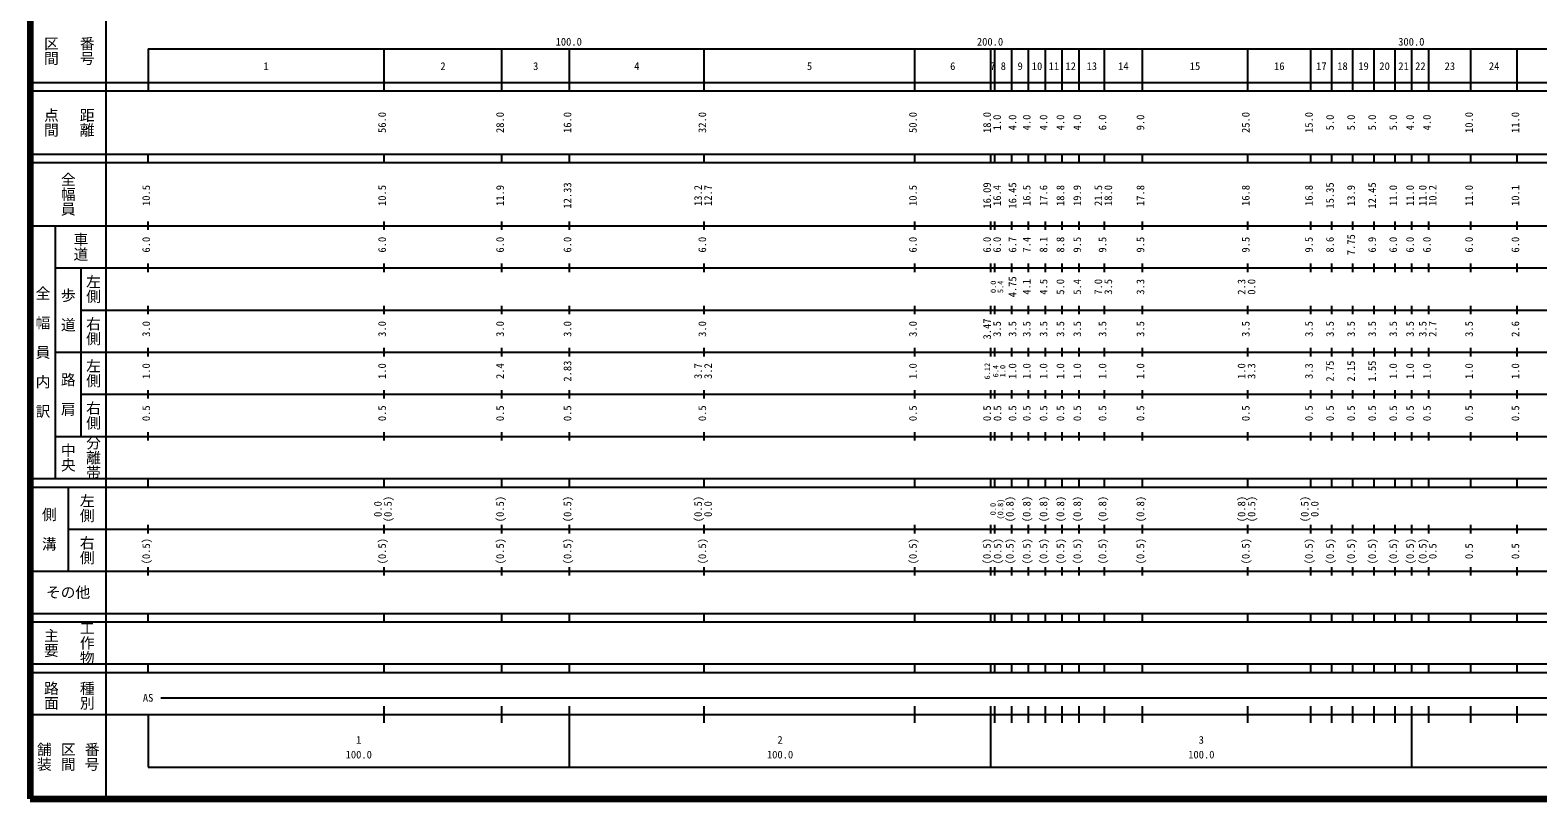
# Model space of a CAD drawing. Units: millimetres on the paper, enlarged 1000 times. Extents: x 40000 to 680000, y 20000 to 380000.
# Drawn here: x 40000 to 397878, y 20000 to 202409 of the extents above; entities that cross this region are included whole.
import ezdxf
from ezdxf.enums import TextEntityAlignment as Align

# ---------------------------------------------------------------- set-up
doc = ezdxf.new("R2010")
doc.units = ezdxf.units.MM
doc.header["$LTSCALE"] = 1000
doc.layers.add('M-TTL', color=2, linetype='Continuous', lineweight=140)
doc.layers.add('M-TTL-BAND', color=7, linetype='Continuous', lineweight=25)
doc.styles.add('@ＭＳ ゴシック', font='')
doc.styles.add('ＭＳ ゴシック', font='')
doc.styles.get('@ＭＳ ゴシック').set_extended_font_data('@MS Gothic')
doc.styles.get('ＭＳ ゴシック').set_extended_font_data('MS Gothic')

msp = doc.modelspace()

# ---------------------------------------------------------------- linework, layer by layer
at = {"layer": 'M-TTL'}
for p, q in [((40000, 380000), (40000, 20000)), ((40000, 20000), (680000, 20000))]:
    msp.add_line(p, q, dxfattribs=at)
at = {"layer": 'M-TTL-BAND'}
for p, q in [((58000, 370000), (58000, 20000)), ((68000, 198000), (579000, 198000)), ((68000, 198000), (68000, 188000)), ((124000, 188000), (124000, 198000)), ((152000, 188000), (152000, 198000)), ((168000, 188000), (168000, 198000)), ((200000, 188000), (200000, 198000)), ((250000, 188000), (250000, 198000)), ((268000, 188000), (268000, 198000)), ((269000, 188000), (269000, 198000)), ((273000, 188000), (273000, 198000)), ((277000, 188000), (277000, 198000)), ((281000, 188000), (281000, 198000)), ((285000, 188000), (285000, 198000)), ((289000, 188000), (289000, 198000)), ((295000, 188000), (295000, 198000)), ((304000, 188000), (304000, 198000)), ((329000, 188000), (329000, 198000)), ((344000, 188000), (344000, 198000)), ((349000, 188000), (349000, 198000)), ((354000, 188000), (354000, 198000)), ((359000, 188000), (359000, 198000)), ((364000, 188000), (364000, 198000)), ((368000, 188000), (368000, 198000)), ((372000, 188000), (372000, 198000)), ((382000, 188000), (382000, 198000)), ((393000, 188000), (393000, 198000)), ((40000, 190000), (579000, 190000)), ((40000, 188000), (579000, 188000)), ((40000, 173000), (579000, 173000)), ((68000, 171000), (68000, 173000)), ((124000, 171000), (124000, 173000)), ((152000, 171000), (152000, 173000)), ((168000, 171000), (168000, 173000)), ((200000, 171000), (200000, 173000)), ((250000, 171000), (250000, 173000)), ((268000, 171000), (268000, 173000)), ((269000, 171000), (269000, 173000)), ((273000, 171000), (273000, 173000)), ((277000, 171000), (277000, 173000)), ((281000, 171000), (281000, 173000)), ((285000, 171000), (285000, 173000)), ((289000, 171000), (289000, 173000)), ((295000, 171000), (295000, 173000)), ((304000, 171000), (304000, 173000)), ((329000, 171000), (329000, 173000)), ((344000, 171000), (344000, 173000)), ((349000, 171000), (349000, 173000)), ((354000, 171000), (354000, 173000)), ((359000, 171000), (359000, 173000)), ((364000, 171000), (364000, 173000)), ((368000, 171000), (368000, 173000)), ((372000, 171000), (372000, 173000)), ((382000, 171000), (382000, 173000)), ((393000, 171000), (393000, 173000)), ((40000, 171000), (579000, 171000)), ((40000, 156000), (579000, 156000)), ((46000, 96000), (46000, 156000)), ((68000, 155000), (68000, 157000)), ((124000, 155000), (124000, 157000)), ((152000, 155000), (152000, 157000)), ((168000, 155000), (168000, 157000)), ((200000, 155000), (200000, 157000)), ((250000, 155000), (250000, 157000)), ((268000, 155000), (268000, 157000)), ((269000, 155000), (269000, 157000)), ((273000, 155000), (273000, 157000)), ((277000, 155000), (277000, 157000)), ((281000, 155000), (281000, 157000)), ((285000, 155000), (285000, 157000)), ((289000, 155000), (289000, 157000)), ((295000, 155000), (295000, 157000)), ((304000, 155000), (304000, 157000)), ((329000, 155000), (329000, 157000)), ((344000, 155000), (344000, 157000)), ((349000, 155000), (349000, 157000)), ((354000, 155000), (354000, 157000)), ((359000, 155000), (359000, 157000)), ((364000, 155000), (364000, 157000)), ((368000, 155000), (368000, 157000)), ((372000, 155000), (372000, 157000)), ((382000, 155000), (382000, 157000)), ((393000, 155000), (393000, 157000)), ((68000, 145000), (68000, 147000)), ((124000, 145000), (124000, 147000)), ((152000, 145000), (152000, 147000)), ((168000, 145000), (168000, 147000)), ((200000, 145000), (200000, 147000)), ((250000, 145000), (250000, 147000)), ((268000, 145000), (268000, 147000)), ((269000, 145000), (269000, 147000)), ((273000, 145000), (273000, 147000)), ((277000, 145000), (277000, 147000)), ((281000, 145000), (281000, 147000)), ((285000, 145000), (285000, 147000)), ((289000, 145000), (289000, 147000)), ((295000, 145000), (295000, 147000)), ((304000, 145000), (304000, 147000)), ((329000, 145000), (329000, 147000)), ((344000, 145000), (344000, 147000)), ((349000, 145000), (349000, 147000)), ((354000, 145000), (354000, 147000)), ((359000, 145000), (359000, 147000)), ((364000, 145000), (364000, 147000)), ((368000, 145000), (368000, 147000)), ((372000, 145000), (372000, 147000)), ((382000, 145000), (382000, 147000)), ((393000, 145000), (393000, 147000)), ((46000, 146000), (579000, 146000)), ((52000, 146000), (52000, 106000)), ((52000, 136000), (579000, 136000)), ((68000, 135000), (68000, 137000)), ((124000, 135000), (124000, 137000)), ((152000, 135000), (152000, 137000)), ((168000, 135000), (168000, 137000)), ((200000, 135000), (200000, 137000)), ((250000, 135000), (250000, 137000)), ((268000, 135000), (268000, 137000)), ((269000, 135000), (269000, 137000)), ((273000, 135000), (273000, 137000)), ((277000, 135000), (277000, 137000)), ((281000, 135000), (281000, 137000)), ((285000, 135000), (285000, 137000)), ((289000, 135000), (289000, 137000)), ((295000, 135000), (295000, 137000)), ((304000, 135000), (304000, 137000)), ((329000, 135000), (329000, 137000)), ((344000, 135000), (344000, 137000)), ((349000, 135000), (349000, 137000)), ((354000, 135000), (354000, 137000)), ((359000, 135000), (359000, 137000)), ((364000, 135000), (364000, 137000)), ((368000, 135000), (368000, 137000)), ((372000, 135000), (372000, 137000)), ((382000, 135000), (382000, 137000)), ((393000, 135000), (393000, 137000)), ((46000, 126000), (579000, 126000)), ((68000, 125000), (68000, 127000)), ((124000, 125000), (124000, 127000)), ((152000, 125000), (152000, 127000)), ((168000, 125000), (168000, 127000)), ((200000, 125000), (200000, 127000)), ((250000, 125000), (250000, 127000)), ((268000, 125000), (268000, 127000)), ((269000, 125000), (269000, 127000)), ((273000, 125000), (273000, 127000)), ((277000, 125000), (277000, 127000)), ((281000, 125000), (281000, 127000)), ((285000, 125000), (285000, 127000)), ((289000, 125000), (289000, 127000)), ((295000, 125000), (295000, 127000)), ((304000, 125000), (304000, 127000)), ((329000, 125000), (329000, 127000)), ((344000, 125000), (344000, 127000)), ((349000, 125000), (349000, 127000)), ((354000, 125000), (354000, 127000)), ((359000, 125000), (359000, 127000)), ((364000, 125000), (364000, 127000)), ((368000, 125000), (368000, 127000)), ((372000, 125000), (372000, 127000)), ((382000, 125000), (382000, 127000)), ((393000, 125000), (393000, 127000)), ((52000, 116000), (579000, 116000)), ((68000, 115000), (68000, 117000)), ((124000, 115000), (124000, 117000)), ((152000, 115000), (152000, 117000)), ((168000, 115000), (168000, 117000)), ((200000, 115000), (200000, 117000)), ((250000, 115000), (250000, 117000)), ((268000, 115000), (268000, 117000)), ((269000, 115000), (269000, 117000)), ((273000, 115000), (273000, 117000)), ((277000, 115000), (277000, 117000)), ((281000, 115000), (281000, 117000)), ((285000, 115000), (285000, 117000)), ((289000, 115000), (289000, 117000)), ((295000, 115000), (295000, 117000)), ((304000, 115000), (304000, 117000)), ((329000, 115000), (329000, 117000)), ((344000, 115000), (344000, 117000)), ((349000, 115000), (349000, 117000)), ((354000, 115000), (354000, 117000)), ((359000, 115000), (359000, 117000)), ((364000, 115000), (364000, 117000)), ((368000, 115000), (368000, 117000)), ((372000, 115000), (372000, 117000)), ((382000, 115000), (382000, 117000)), ((393000, 115000), (393000, 117000)), ((46000, 106000), (579000, 106000)), ((68000, 105000), (68000, 107000)), ((124000, 105000), (124000, 107000)), ((152000, 105000), (152000, 107000)), ((168000, 105000), (168000, 107000)), ((200000, 105000), (200000, 107000)), ((250000, 105000), (250000, 107000)), ((268000, 105000), (268000, 107000)), ((269000, 105000), (269000, 107000)), ((273000, 105000), (273000, 107000)), ((277000, 105000), (277000, 107000)), ((281000, 105000), (281000, 107000)), ((285000, 105000), (285000, 107000)), ((289000, 105000), (289000, 107000)), ((295000, 105000), (295000, 107000)), ((304000, 105000), (304000, 107000)), ((329000, 105000), (329000, 107000)), ((344000, 105000), (344000, 107000)), ((349000, 105000), (349000, 107000)), ((354000, 105000), (354000, 107000)), ((359000, 105000), (359000, 107000)), ((364000, 105000), (364000, 107000)), ((368000, 105000), (368000, 107000)), ((372000, 105000), (372000, 107000)), ((382000, 105000), (382000, 107000)), ((393000, 105000), (393000, 107000)), ((40000, 96000), (579000, 96000)), ((40000, 94000), (579000, 94000)), ((49000, 94000), (49000, 74000)), ((68000, 94000), (68000, 96000)), ((124000, 94000), (124000, 96000)), ((152000, 94000), (152000, 96000)), ((168000, 94000), (168000, 96000)), ((200000, 94000), (200000, 96000)), ((250000, 94000), (250000, 96000)), ((268000, 94000), (268000, 96000)), ((269000, 94000), (269000, 96000)), ((273000, 94000), (273000, 96000)), ((277000, 94000), (277000, 96000)), ((281000, 94000), (281000, 96000)), ((285000, 94000), (285000, 96000)), ((289000, 94000), (289000, 96000)), ((295000, 94000), (295000, 96000)), ((304000, 94000), (304000, 96000)), ((329000, 94000), (329000, 96000)), ((344000, 94000), (344000, 96000)), ((349000, 94000), (349000, 96000)), ((354000, 94000), (354000, 96000)), ((359000, 94000), (359000, 96000)), ((364000, 94000), (364000, 96000)), ((368000, 94000), (368000, 96000)), ((372000, 94000), (372000, 96000)), ((382000, 94000), (382000, 96000)), ((393000, 94000), (393000, 96000)), ((49000, 84000), (579000, 84000)), ((68000, 83000), (68000, 85000)), ((124000, 83000), (124000, 85000)), ((152000, 83000), (152000, 85000)), ((168000, 83000), (168000, 85000)), ((200000, 83000), (200000, 85000)), ((250000, 83000), (250000, 85000)), ((268000, 83000), (268000, 85000)), ((269000, 83000), (269000, 85000)), ((273000, 83000), (273000, 85000)), ((277000, 83000), (277000, 85000)), ((281000, 83000), (281000, 85000)), ((285000, 83000), (285000, 85000)), ((289000, 83000), (289000, 85000)), ((295000, 83000), (295000, 85000)), ((304000, 83000), (304000, 85000)), ((329000, 83000), (329000, 85000)), ((344000, 83000), (344000, 85000)), ((349000, 83000), (349000, 85000)), ((354000, 83000), (354000, 85000)), ((359000, 83000), (359000, 85000)), ((364000, 83000), (364000, 85000)), ((368000, 83000), (368000, 85000)), ((372000, 83000), (372000, 85000)), ((382000, 83000), (382000, 85000)), ((393000, 83000), (393000, 85000)), ((40000, 74000), (579000, 74000)), ((68000, 73000), (68000, 75000)), ((124000, 73000), (124000, 75000)), ((152000, 73000), (152000, 75000)), ((168000, 73000), (168000, 75000)), ((200000, 73000), (200000, 75000)), ((250000, 73000), (250000, 75000)), ((268000, 73000), (268000, 75000)), ((269000, 73000), (269000, 75000)), ((273000, 73000), (273000, 75000)), ((277000, 73000), (277000, 75000)), ((281000, 73000), (281000, 75000)), ((285000, 73000), (285000, 75000)), ((289000, 73000), (289000, 75000)), ((295000, 73000), (295000, 75000)), ((304000, 73000), (304000, 75000)), ((329000, 73000), (329000, 75000)), ((344000, 73000), (344000, 75000)), ((349000, 73000), (349000, 75000)), ((354000, 73000), (354000, 75000)), ((359000, 73000), (359000, 75000)), ((364000, 73000), (364000, 75000)), ((368000, 73000), (368000, 75000)), ((372000, 73000), (372000, 75000)), ((382000, 73000), (382000, 75000)), ((393000, 73000), (393000, 75000)), ((40000, 64000), (579000, 64000)), ((40000, 62000), (579000, 62000)), ((68000, 62000), (68000, 64000)), ((124000, 62000), (124000, 64000)), ((152000, 62000), (152000, 64000)), ((168000, 62000), (168000, 64000)), ((200000, 62000), (200000, 64000)), ((250000, 62000), (250000, 64000)), ((268000, 62000), (268000, 64000)), ((269000, 62000), (269000, 64000)), ((273000, 62000), (273000, 64000)), ((277000, 62000), (277000, 64000)), ((281000, 62000), (281000, 64000)), ((285000, 62000), (285000, 64000)), ((289000, 62000), (289000, 64000)), ((295000, 62000), (295000, 64000)), ((304000, 62000), (304000, 64000)), ((329000, 62000), (329000, 64000)), ((344000, 62000), (344000, 64000)), ((349000, 62000), (349000, 64000)), ((354000, 62000), (354000, 64000)), ((359000, 62000), (359000, 64000)), ((364000, 62000), (364000, 64000)), ((368000, 62000), (368000, 64000)), ((372000, 62000), (372000, 64000)), ((382000, 62000), (382000, 64000)), ((393000, 62000), (393000, 64000)), ((40000, 52000), (579000, 52000)), ((68000, 50000), (68000, 52000)), ((124000, 50000), (124000, 52000)), ((152000, 50000), (152000, 52000)), ((168000, 50000), (168000, 52000)), ((200000, 50000), (200000, 52000)), ((250000, 50000), (250000, 52000)), ((268000, 50000), (268000, 52000)), ((269000, 50000), (269000, 52000)), ((273000, 50000), (273000, 52000)), ((277000, 50000), (277000, 52000)), ((281000, 50000), (281000, 52000)), ((285000, 50000), (285000, 52000)), ((289000, 50000), (289000, 52000)), ((295000, 50000), (295000, 52000)), ((304000, 50000), (304000, 52000)), ((329000, 50000), (329000, 52000)), ((344000, 50000), (344000, 52000)), ((349000, 50000), (349000, 52000)), ((354000, 50000), (354000, 52000)), ((359000, 50000), (359000, 52000)), ((364000, 50000), (364000, 52000)), ((368000, 50000), (368000, 52000)), ((372000, 50000), (372000, 52000)), ((382000, 50000), (382000, 52000)), ((393000, 50000), (393000, 52000)), ((40000, 50000), (579000, 50000)), ((71000, 44000), (568000, 44000)), ((40000, 40000), (579000, 40000)), ((68000, 40000), (68000, 27500)), ((124000, 38000), (124000, 42000)), ((152000, 38000), (152000, 42000)), ((168000, 27500), (168000, 42000)), ((200000, 38000), (200000, 42000)), ((250000, 38000), (250000, 42000)), ((268000, 27500), (268000, 42000)), ((269000, 38000), (269000, 42000)), ((273000, 38000), (273000, 42000)), ((277000, 38000), (277000, 42000)), ((281000, 38000), (281000, 42000)), ((285000, 38000), (285000, 42000)), ((289000, 38000), (289000, 42000)), ((295000, 38000), (295000, 42000)), ((304000, 38000), (304000, 42000)), ((329000, 38000), (329000, 42000)), ((344000, 38000), (344000, 42000)), ((349000, 38000), (349000, 42000)), ((354000, 38000), (354000, 42000)), ((359000, 38000), (359000, 42000)), ((364000, 38000), (364000, 42000)), ((368000, 27500), (368000, 42000)), ((372000, 38000), (372000, 42000)), ((382000, 38000), (382000, 42000)), ((393000, 38000), (393000, 42000)), ((68000, 27500), (579000, 27500))]:
    msp.add_line(p, q, dxfattribs=at)

# ---------------------------------------------------------------- texts
at = {"layer": 'M-TTL-BAND', "style": '@ＭＳ ゴシック'}
for s, p in [('区間', (45000, 197500)), ('番号', (53500, 197500)), ('点間', (45000, 180500)), ('距離', (53500, 180500)), ('全幅員', (49000, 163500)), ('車道', (52000, 151000)), ('左側', (55000, 141000)), ('全\u3000幅\u3000員\u3000内\u3000訳', (43000, 126000)), ('歩\u3000道', (49000, 136000)), ('右側', (55000, 131000)), ('左側', (55000, 121000)), ('路\u3000肩', (49000, 116000)), ('右側', (55000, 111000)), ('中央', (49000, 101000)), ('分離帯', (55000, 101000)), ('左側', (53500, 89000)), ('側\u3000溝', (44500, 84000)), ('右側', (53500, 79000)), ('工作物', (53500, 57000)), ('主要', (45000, 57000)), ('路面', (45000, 44500)), ('種別', (53500, 44500)), ('舗装', (43333, 30000)), ('区間', (49000, 30000)), ('番号', (54667, 30000))]:
    msp.add_text(s, height=2566, rotation=270, dxfattribs=at).set_placement(p, align=Align.MIDDLE_CENTER)
at = {"layer": 'M-TTL-BAND', "style": 'ＭＳ ゴシック'}
for s, p in [('100.0', (167844, 198195)), ('200.0', (267844, 198195)), ('300.0', (367844, 198195)), ('1', (96000, 192405)), ('2', (138000, 192405)), ('3', (160000, 192405)), ('4', (184000, 192405)), ('5', (225000, 192405)), ('6', (259000, 192405)), ('7', (268500, 192405)), ('8', (271000, 192405)), ('9', (275000, 192405)), ('10', (279000, 192405)), ('11', (283000, 192405)), ('12', (287000, 192405)), ('13', (292000, 192405)), ('14', (299500, 192405)), ('15', (316500, 192405)), ('16', (336500, 192405)), ('17', (346500, 192405)), ('18', (351500, 192405)), ('19', (356500, 192405)), ('20', (361500, 192405)), ('21', (366000, 192405)), ('22', (370000, 192405)), ('23', (377000, 192405)), ('24', (387500, 192405)), ('AS', (68000, 42500)), ('1', (118000, 32523)), ('2', (218000, 32523)), ('3', (318000, 32523)), ('100.0', (118000, 29033)), ('100.0', (218000, 29033)), ('100.0', (318000, 29033))]:
    msp.add_text(s, height=1833, dxfattribs=at).set_placement(p, align=Align.BOTTOM_CENTER)
for s, p in [('56.0', (125000, 180500)), ('28.0', (153000, 180500)), ('16.0', (169000, 180500)), ('32.0', (201000, 180500)), ('50.0', (251000, 180500)), ('18.0', (268595, 180500)), ('25.0', (330000, 180500)), ('15.0', (345000, 180500)), ('10.0', (383000, 180500)), ('11.0', (394000, 180500)), ('1.0', (270971, 180500)), ('4.0', (274635, 180500)), ('4.0', (278000, 180500)), ('4.0', (282000, 180500)), ('4.0', (286000, 180500)), ('4.0', (290000, 180500)), ('6.0', (296000, 180500)), ('9.0', (305000, 180500)), ('5.0', (350000, 180500)), ('5.0', (355000, 180500)), ('5.0', (360000, 180500)), ('5.0', (365000, 180500)), ('4.0', (369000, 180500)), ('4.0', (373000, 180500)), ('10.5', (69000, 163174)), ('10.5', (125000, 163174)), ('11.9', (153000, 163174)), ('12.33', (169000, 163174)), ('13.2', (200000, 163174)), ('12.7', (202370, 163174)), ('10.5', (251000, 163174)), ('16.09', (268595, 163174)), ('16.4', (270971, 163174)), ('16.45', (274635, 163174)), ('16.5', (278000, 163174)), ('17.6', (282000, 163174)), ('18.8', (286000, 163174)), ('19.9', (290000, 163174)), ('21.5', (295000, 163174)), ('18.0', (297370, 163174)), ('17.8', (305000, 163174)), ('16.8', (330000, 163174)), ('16.8', (345000, 163174)), ('15.35', (350000, 163174)), ('13.9', (355000, 163174)), ('12.45', (360000, 163174)), ('11.0', (365000, 163174)), ('11.0', (369000, 163174)), ('11.0', (372000, 163174)), ('10.2', (374370, 163174)), ('11.0', (383000, 163174)), ('10.1', (394000, 163174)), ('6.0', (69000, 151500)), ('6.0', (125000, 151500)), ('6.0', (153000, 151500)), ('6.0', (169000, 151500)), ('6.0', (201000, 151500)), ('6.0', (251000, 151500)), ('6.0', (268595, 151500)), ('6.0', (270971, 151500)), ('6.7', (274635, 151500)), ('7.4', (278000, 151500)), ('8.1', (282000, 151500)), ('8.8', (286000, 151500)), ('9.5', (290000, 151500)), ('9.5', (296000, 151500)), ('9.5', (305000, 151500)), ('9.5', (330000, 151500)), ('9.5', (345000, 151500)), ('8.6', (350000, 151500)), ('7.75', (355000, 151500)), ('6.9', (360000, 151500)), ('6.0', (365000, 151500)), ('6.0', (369000, 151500)), ('6.0', (373000, 151500)), ('6.0', (383000, 151500)), ('6.0', (394000, 151500)), ('4.75', (274635, 141500)), ('4.1', (278000, 141500)), ('4.5', (282000, 141500)), ('5.0', (286000, 141500)), ('5.4', (290000, 141500)), ('7.0', (295000, 141500)), ('3.5', (297370, 141500)), ('3.3', (305000, 141500)), ('2.3', (329000, 141500)), ('0.0', (331370, 141500)), ('3.0', (69000, 131500)), ('3.0', (125000, 131500)), ('3.0', (153000, 131500)), ('3.0', (169000, 131500)), ('3.0', (201000, 131500)), ('3.0', (251000, 131500)), ('3.47', (268595, 131500)), ('3.5', (270969, 131500)), ('3.5', (274635, 131500)), ('3.5', (278000, 131500)), ('3.5', (282000, 131500)), ('3.5', (286000, 131500)), ('3.5', (290000, 131500)), ('3.5', (296000, 131500)), ('3.5', (305000, 131500)), ('3.5', (330000, 131500)), ('3.5', (345000, 131500)), ('3.5', (350000, 131500)), ('3.5', (355000, 131500)), ('3.5', (360000, 131500)), ('3.5', (365000, 131500)), ('3.5', (369000, 131500)), ('3.5', (372000, 131500)), ('2.7', (374370, 131500)), ('3.5', (383000, 131500)), ('2.6', (394000, 131500)), ('1.0', (69000, 121500)), ('1.0', (125000, 121500)), ('2.4', (153000, 121500)), ('2.83', (169000, 121500)), ('3.7', (200000, 121500)), ('3.2', (202370, 121500)), ('1.0', (251000, 121500)), ('1.0', (274635, 121500)), ('1.0', (278000, 121500)), ('1.0', (282000, 121500)), ('1.0', (286000, 121500)), ('1.0', (290000, 121500)), ('1.0', (296000, 121500)), ('1.0', (305000, 121500)), ('1.0', (329000, 121500)), ('3.3', (331370, 121500)), ('3.3', (345000, 121500)), ('2.75', (350000, 121500)), ('2.15', (355000, 121500)), ('1.55', (360000, 121500)), ('1.0', (365000, 121500)), ('1.0', (369000, 121500)), ('1.0', (373000, 121500)), ('1.0', (383000, 121500)), ('1.0', (394000, 121500)), ('0.5', (69000, 111500)), ('0.5', (125000, 111500)), ('0.5', (153000, 111500)), ('0.5', (169000, 111500)), ('0.5', (201000, 111500)), ('0.5', (251000, 111500)), ('0.5', (268595, 111500)), ('0.5', (271063, 111500)), ('0.5', (274635, 111500)), ('0.5', (278000, 111500)), ('0.5', (282000, 111500)), ('0.5', (286000, 111500)), ('0.5', (290000, 111500)), ('0.5', (296000, 111500)), ('0.5', (305000, 111500)), ('0.5', (330000, 111500)), ('0.5', (345000, 111500)), ('0.5', (350000, 111500)), ('0.5', (355000, 111500)), ('0.5', (360000, 111500)), ('0.5', (365000, 111500)), ('0.5', (369000, 111500)), ('0.5', (373000, 111500)), ('0.5', (383000, 111500)), ('0.5', (394000, 111500)), ('0.0', (124000, 88764)), ('(0.5)', (126370, 88764)), ('(0.5)', (153000, 88764)), ('(0.5)', (169000, 88764)), ('(0.5)', (200000, 88764)), ('0.0', (202370, 88764)), ('(0.8)', (274000, 88764)), ('(0.8)', (278000, 88764)), ('(0.8)', (282000, 88764)), ('(0.8)', (286000, 88764)), ('(0.8)', (290000, 88764)), ('(0.8)', (296000, 88764)), ('(0.8)', (305000, 88764)), ('(0.8)', (329000, 88764)), ('(0.5)', (331370, 88764)), ('(0.5)', (344000, 88764)), ('0.0', (346370, 88764)), ('(0.5)', (69000, 78764)), ('(0.5)', (125000, 78764)), ('(0.5)', (153000, 78764)), ('(0.5)', (169000, 78764)), ('(0.5)', (201000, 78764)), ('(0.5)', (251000, 78764)), ('(0.5)', (268562, 78764)), ('(0.5)', (271094, 78764)), ('(0.5)', (274000, 78764)), ('(0.5)', (278000, 78764)), ('(0.5)', (282000, 78764)), ('(0.5)', (286000, 78764)), ('(0.5)', (290000, 78764)), ('(0.5)', (296000, 78764)), ('(0.5)', (305000, 78764)), ('(0.5)', (330000, 78764)), ('(0.5)', (345000, 78764)), ('(0.5)', (350000, 78764)), ('(0.5)', (355000, 78764)), ('(0.5)', (360000, 78764)), ('(0.5)', (365000, 78764)), ('(0.5)', (369000, 78764)), ('(0.5)', (372000, 78764)), ('0.5', (374370, 78764)), ('0.5', (383000, 78764)), ('0.5', (394000, 78764))]:
    msp.add_text(s, height=1833, rotation=90, dxfattribs=at).set_placement(p, align=Align.BOTTOM_CENTER)
at = {"layer": 'M-TTL-BAND', "style": 'ＭＳ ゴシック', "width": 1.1}
for s, p in [('0.0', (269667, 141500)), ('5.4', (271370, 141500)), ('6.12', (268232, 121500)), ('6.4', (270215, 121500)), ('1.0', (271884, 121500)), ('0.0', (269604, 88764)), ('(0.8)', (271370, 88764))]:
    msp.add_text(s, height=1320, rotation=90, dxfattribs=at).set_placement(p, align=Align.BOTTOM_CENTER)
at = {"layer": 'M-TTL-BAND', "style": 'ＭＳ ゴシック'}
msp.add_text('その他', height=2566, dxfattribs=at).set_placement((49000, 69000), align=Align.MIDDLE_CENTER)

doc.saveas('drawing.dxf')
